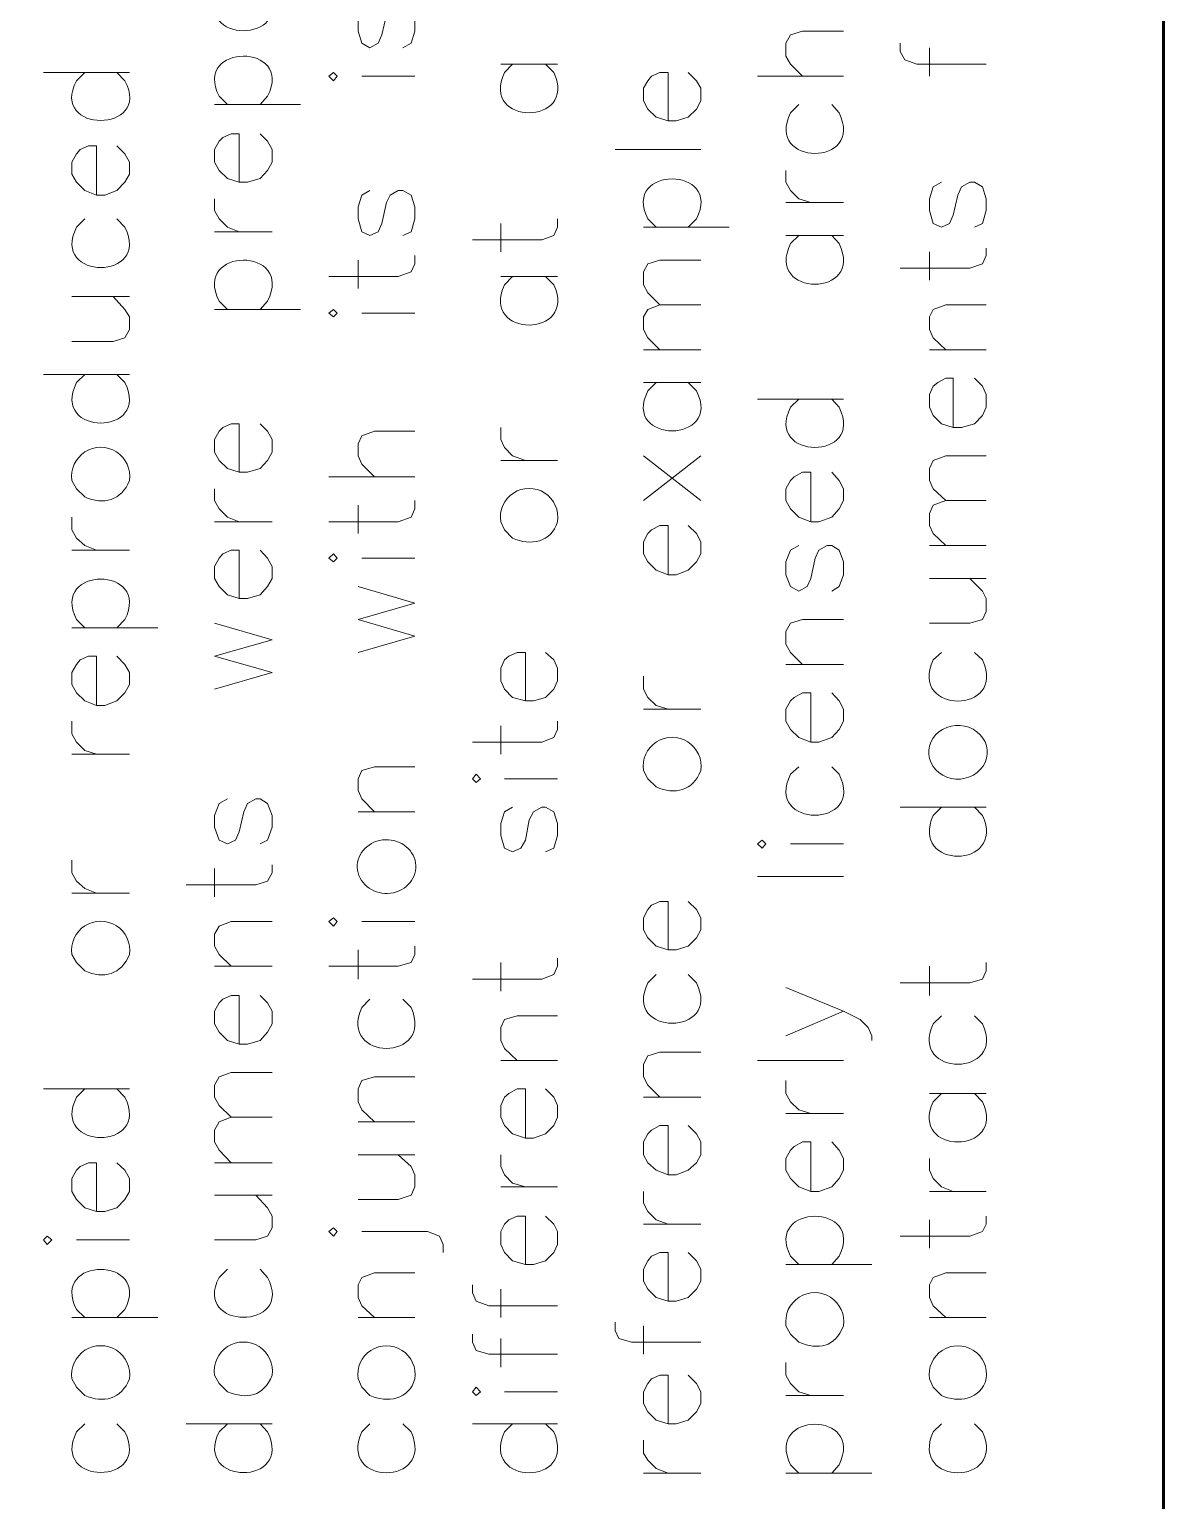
# Model space of a CAD drawing. Header units: inches. Extents: x 5 to 516, y -193 to 129.
# Drawn here: x 140.64 to 144.77, y 31.83 to 37.19 of the extents above; entities that cross this region are included whole.
import ezdxf

# ---------------------------------------------------------------- set-up
doc = ezdxf.new("R2010")
doc.units = ezdxf.units.IN
doc.header["$MEASUREMENT"] = 0
doc.layers.add('PDF_Geometry', color=7, linetype='Continuous')

msp = doc.modelspace()

# ---------------------------------------------------------------- linework, layer by layer
at = {"layer": 'PDF_Geometry', "lineweight": 60}
msp.add_lwpolyline([(144.7703083, 5.7343364), (144.7703083, 95.731007), (9.7736341, 95.731007), (9.7736341, 5.7343364)], dxfattribs=at)
at = {"layer": 'PDF_Geometry', "lineweight": 15}
for points in [[(141.8769746, 37.2910033), (141.8469746, 37.2776699), (141.8336413, 37.2310033), (141.8336413, 37.1876699), (141.8469746, 37.1443366), (141.8769746, 37.1276699), (141.9069746, 37.1443366), (141.920308, 37.1743366), (141.9369746, 37.2476699), (141.950308, 37.2776699), (141.980308, 37.2910033), (141.9969746, 37.2910033), (142.0269746, 37.2776699), (142.040308, 37.2310033), (142.040308, 37.1876699), (142.0269746, 37.1443366), (141.9969746, 37.1276699)], [(143.4536408, 37.0243373), (143.4103075, 37.0676706), (143.3936408, 37.0976706), (143.3936408, 37.1443373), (143.4103075, 37.1743373), (143.4536408, 37.1876706), (143.6036409, 37.1876706)], [(143.8103083, 37.1443358), (143.8103083, 37.1143358), (143.826975, 37.0843358), (143.8703083, 37.0676691), (144.1236416, 37.0676691)], [(143.9169749, 37.0243373), (143.9169749, 37.1276706)], [(142.3536414, 37.0676688), (142.5603081, 37.0676688)], [(142.3969747, 37.0676688), (142.3669747, 37.0376688)], [(142.5469747, 37.0376688), (142.5169747, 37.0676688)], [(140.6869746, 37.0376701), (141.000308, 37.0376701)], [(140.8369745, 37.0376701), (140.8069745, 37.00767)], [(140.9836412, 37.00767), (140.9536412, 37.0376701)], [(141.8469742, 37.0243373), (142.0403075, 37.0243373)], [(142.9636413, 36.8610004), (142.9636413, 37.0376671), (142.9336412, 37.0376671), (142.9036412, 37.0243337), (142.8903079, 37.0076671), (142.8736412, 36.9810004), (142.8736412, 36.9343337), (142.8903079, 36.9043337), (142.9203079, 36.8743337), (142.9636413, 36.8610004), (142.9936413, 36.8610004), (143.0369746, 36.8743337), (143.0669746, 36.9043337), (143.0836413, 36.9343337), (143.0836413, 36.9810004), (143.0669746, 37.0076671), (143.0369746, 37.0376671)], [(143.2903082, 37.0243373), (143.6036416, 37.0243373)], [(141.3569746, 36.9210013), (141.3269746, 36.9510013)], [(141.5036412, 36.9510013), (141.4769746, 36.9210013)], [(141.3103081, 36.9210013), (141.6236414, 36.9210013)], [(143.4403081, 36.9210013), (143.4103081, 36.8910013)], [(143.5869747, 36.8910013), (143.5603081, 36.9210013)], [(141.4003078, 36.6376693), (141.4003078, 36.814336), (141.3703078, 36.814336), (141.3403078, 36.8010027), (141.3269745, 36.7876694), (141.3103078, 36.7576694), (141.3103078, 36.7110027), (141.3269745, 36.6810027), (141.3569745, 36.6510027), (141.4003078, 36.6376693), (141.4303078, 36.6376693), (141.4769745, 36.6510027), (141.5036412, 36.6810027), (141.5203078, 36.7110027), (141.5203078, 36.7576694), (141.5036412, 36.7876694), (141.4769745, 36.814336)], [(140.8803078, 36.5910012), (140.8803078, 36.7710012), (140.8503077, 36.7710012), (140.8203077, 36.7576679), (140.8069744, 36.7410012), (140.7903077, 36.7110012), (140.7903077, 36.6676679), (140.8069744, 36.6376678), (140.8369744, 36.6076678), (140.8803078, 36.5910012), (140.9103078, 36.5910012), (140.9536411, 36.6076678), (140.9836411, 36.6376678), (141.0003078, 36.6676679), (141.0003078, 36.7110012), (140.9836411, 36.7410012), (140.9536411, 36.7710012)], [(142.7703081, 36.7576679), (143.0836415, 36.7576679)], [(143.4836413, 36.5643356), (143.440308, 36.5776689), (143.410308, 36.6076689), (143.3936413, 36.6376689), (143.3936413, 36.6810023)], [(143.9603081, 36.6376693), (143.9303081, 36.6210027), (143.9169748, 36.5776693), (143.9169748, 36.534336), (143.9303081, 36.4876693), (143.9603081, 36.474336), (143.9903081, 36.4876693), (144.0036415, 36.5176693), (144.0203081, 36.5910027), (144.0336415, 36.6210027), (144.0636415, 36.6376693), (144.0803081, 36.6376693), (144.1103081, 36.6210027), (144.1236415, 36.5776693), (144.1236415, 36.534336), (144.1103081, 36.4876693), (144.0803081, 36.474336)], [(141.4003078, 36.4576699), (141.3569745, 36.4743365), (141.3269745, 36.5043365), (141.3103078, 36.5343365), (141.3103078, 36.5776699)], [(141.8769746, 36.6076706), (141.8469746, 36.5910039), (141.8336413, 36.5476706), (141.8336413, 36.5043372), (141.8469746, 36.4576705), (141.8769746, 36.4443372), (141.9069746, 36.4576705), (141.920308, 36.4876705), (141.9369746, 36.5643372), (141.950308, 36.5910039), (141.980308, 36.6076706), (141.9969746, 36.6076706), (142.0269746, 36.5910039), (142.040308, 36.5476706), (142.040308, 36.5043372), (142.0269746, 36.4576705), (141.9969746, 36.4443372)], [(143.3936416, 36.5643356), (143.6036416, 36.5643356)], [(140.8369745, 36.5043346), (140.8069745, 36.4743346)], [(140.9836412, 36.4743346), (140.9536412, 36.5043346)], [(142.2503081, 36.4276677), (142.5036414, 36.4276677), (142.5469748, 36.4443344), (142.5603081, 36.4743344), (142.5603081, 36.5043344)], [(142.920308, 36.4743359), (142.890308, 36.5043359)], [(143.0669747, 36.5043359), (143.0369747, 36.4743359)], [(141.3103081, 36.4576699), (141.5203081, 36.4576699)], [(142.3536414, 36.3843361), (142.3536414, 36.4876695)], [(142.8736415, 36.4743359), (143.1869749, 36.4743359)], [(143.3936416, 36.4443337), (143.6036416, 36.4443337)], [(143.4403081, 36.4443337), (143.4103081, 36.4143337)], [(143.5869747, 36.4143337), (143.5603081, 36.4443337)], [(143.8103083, 36.3243352), (144.0636416, 36.3243352), (144.1103083, 36.3410018), (144.1236416, 36.3710018), (144.1236416, 36.3976685)], [(141.7269748, 36.2943364), (141.9803081, 36.2943364), (142.0269748, 36.3110031), (142.0403081, 36.3410031), (142.0403081, 36.3710031)], [(141.8336414, 36.2510014), (141.8336414, 36.3543348)], [(142.9336416, 36.1910039), (142.8903083, 36.2343372), (142.8736416, 36.2643372), (142.8736416, 36.3110039), (142.8903083, 36.3410039), (142.9336416, 36.3543372), (143.0836416, 36.3543372)], [(143.9169749, 36.2810036), (143.9169749, 36.3843369)], [(142.3536414, 36.2943364), (142.5603081, 36.2943364)], [(142.3969747, 36.2943364), (142.3669747, 36.2643364)], [(142.5469747, 36.2643364), (142.5169747, 36.2943364)], [(140.790308, 36.2210026), (141.000308, 36.2210026)], [(140.790308, 36.0576692), (140.940308, 36.0576692), (140.9836414, 36.0710025), (141.000308, 36.1010025), (141.000308, 36.1476692), (140.9836414, 36.1743358), (140.940308, 36.2210025)], [(141.3569746, 36.1743345), (141.3269746, 36.2043345)], [(141.5036412, 36.2043345), (141.4769746, 36.1743345)], [(142.9336416, 36.027667), (142.8903083, 36.0710003), (142.8736416, 36.1010003), (142.8736416, 36.147667), (142.8903083, 36.1743337), (142.9336416, 36.1910003), (143.0836416, 36.1910003)], [(143.976975, 36.027667), (143.9303083, 36.0710003), (143.916975, 36.1010003), (143.916975, 36.147667), (143.9303083, 36.1743337), (143.976975, 36.1910003), (144.1236416, 36.1910003)], [(141.3103081, 36.1743345), (141.6236414, 36.1743345)], [(141.8469742, 36.1610017), (142.0403075, 36.1610017)], [(142.8736415, 36.027667), (143.0836415, 36.027667)], [(143.9169749, 36.027667), (144.1236415, 36.027667)], [(140.6869746, 35.9376673), (141.000308, 35.9376673)], [(140.8369745, 35.9376673), (140.8069745, 35.9076672)], [(140.9836412, 35.9076672), (140.9536412, 35.9376673)], [(144.0036414, 35.744335), (144.0036414, 35.924335), (143.9769747, 35.924335), (143.9469747, 35.9076683), (143.9303081, 35.894335), (143.9169747, 35.864335), (143.9169747, 35.8176683), (143.9303081, 35.7876683), (143.9603081, 35.7576683), (144.0036414, 35.744335), (144.0336414, 35.744335), (144.0803081, 35.7576683), (144.1103081, 35.7876683), (144.1236414, 35.8176683), (144.1236414, 35.864335), (144.1103081, 35.894335), (144.0803081, 35.924335)], [(142.8736415, 35.9076685), (143.0836415, 35.9076685)], [(142.920308, 35.9076685), (142.890308, 35.8776685)], [(143.0669747, 35.8776685), (143.0369747, 35.9076685)], [(143.2903082, 35.8476675), (143.6036416, 35.8476675)], [(143.4403081, 35.8476675), (143.4103081, 35.8176675)], [(143.5869747, 35.8176675), (143.5603081, 35.8476675)], [(141.4003078, 35.5810015), (141.4003078, 35.7576682), (141.3703078, 35.7576682), (141.3403078, 35.7443349), (141.3269745, 35.7310015), (141.3103078, 35.7010015), (141.3103078, 35.6543348), (141.3269745, 35.6243348), (141.3569745, 35.5943348), (141.4003078, 35.5810015), (141.4303078, 35.5810015), (141.4769745, 35.5943348), (141.5036412, 35.6243348), (141.5203078, 35.6543348), (141.5203078, 35.7010015), (141.5036412, 35.7310015), (141.4769745, 35.7576682)], [(141.8936415, 35.5643355), (141.8469748, 35.6110022), (141.8336415, 35.6410022), (141.8336415, 35.6843355), (141.8469748, 35.7143355), (141.8936415, 35.7310022), (142.0403081, 35.7310022)], [(142.4436412, 35.6243365), (142.3969745, 35.6410031), (142.3669745, 35.6710031), (142.3536412, 35.7010031), (142.3536412, 35.7443365)], [(142.3536414, 35.6243365), (142.5603081, 35.6243365)], [(142.8736415, 35.6410025), (143.0836415, 35.4776691)], [(142.8736415, 35.477669), (143.0836415, 35.6410023)], [(143.976975, 35.477669), (143.9303083, 35.5210023), (143.916975, 35.5510023), (143.916975, 35.5943357), (143.9303083, 35.6243357), (143.976975, 35.6410023), (144.1236416, 35.6410023)], [(141.7269748, 35.5643355), (142.0403081, 35.5643355)], [(143.4836413, 35.401002), (143.4836413, 35.581002), (143.4536413, 35.581002), (143.4236413, 35.5643354), (143.410308, 35.551002), (143.3936413, 35.521002), (143.3936413, 35.4776687), (143.410308, 35.4476687), (143.440308, 35.4176687), (143.4836413, 35.401002), (143.5136413, 35.401002), (143.560308, 35.4176687), (143.5869747, 35.4476687), (143.6036413, 35.4776687), (143.6036413, 35.521002), (143.5869747, 35.551002), (143.560308, 35.581002)], [(141.4003078, 35.401002), (141.3569745, 35.4176687), (141.3269745, 35.4476687), (141.3103078, 35.4776687), (141.3103078, 35.521002)], [(141.7269748, 35.401002), (141.9803081, 35.401002), (142.0269748, 35.4176687), (142.0403081, 35.4476687), (142.0403081, 35.4776687)], [(141.8336414, 35.3576705), (141.8336414, 35.4610038)], [(143.976975, 35.3143355), (143.9303083, 35.3576688), (143.916975, 35.3876688), (143.916975, 35.4310022), (143.9303083, 35.4610022), (143.976975, 35.4776688), (144.1236416, 35.4776688)], [(140.8803078, 35.2976695), (140.8369744, 35.3143362), (140.8069744, 35.3410028), (140.7903077, 35.3710028), (140.7903077, 35.4176695)], [(141.3103081, 35.401002), (141.5203081, 35.401002)], [(142.9636413, 35.2076698), (142.9636413, 35.3876698), (142.9336412, 35.3876698), (142.9036412, 35.3710031), (142.8903079, 35.3576698), (142.8736412, 35.3276698), (142.8736412, 35.2843364), (142.8903079, 35.2543364), (142.9203079, 35.2243364), (142.9636413, 35.2076698), (142.9936413, 35.2076698), (143.0369746, 35.2243364), (143.0669746, 35.2543364), (143.0836413, 35.2843364), (143.0836413, 35.3276698), (143.0669746, 35.3576698), (143.0369746, 35.3876698)], [(140.790308, 35.2976695), (141.000308, 35.2976695)], [(141.4003078, 35.1210032), (141.4003078, 35.2976699), (141.3703078, 35.2976699), (141.3403078, 35.2843366), (141.3269745, 35.2676699), (141.3103078, 35.2376699), (141.3103078, 35.1943366), (141.3269745, 35.1643366), (141.3569745, 35.1343366), (141.4003078, 35.1210032), (141.4303078, 35.1210032), (141.4769745, 35.1343366), (141.5036412, 35.1643366), (141.5203078, 35.1943366), (141.5203078, 35.2376699), (141.5036412, 35.2676699), (141.4769745, 35.2976699)], [(143.4403081, 35.3143355), (143.4103081, 35.2976688), (143.3936414, 35.2543355), (143.3936414, 35.2076688), (143.4103081, 35.1643355), (143.4403081, 35.1476688), (143.4703081, 35.1643355), (143.4836414, 35.1943355), (143.5003081, 35.2676688), (143.5136414, 35.2976688), (143.5436414, 35.3143355), (143.5603081, 35.3143355), (143.5869747, 35.2976688), (143.6036414, 35.2543355), (143.6036414, 35.2076688), (143.5869747, 35.1643355), (143.5603081, 35.1476688)], [(143.9169749, 35.3143355), (144.1236415, 35.3143355)], [(141.8469742, 35.2676707), (142.0403075, 35.2676707)], [(141.8336414, 34.9243344), (142.040308, 34.9843344), (141.8336414, 35.0443344), (142.040308, 35.1043344), (141.8336414, 35.1643344)], [(143.9169749, 35.0310035), (144.0636415, 35.0310035), (144.1103082, 35.0443368), (144.1236415, 35.0743368), (144.1236415, 35.1210035), (144.1103082, 35.1476702), (144.0636415, 35.1943368)], [(143.9169749, 35.1943336), (144.1236415, 35.1943336)], [(140.790308, 35.0143341), (141.1036414, 35.0143341)], [(140.8369745, 35.0143341), (140.8069745, 35.0443341)], [(140.9836412, 35.0443341), (140.9536412, 35.0143341)], [(141.3103081, 34.7910031), (141.5203081, 34.8510031), (141.3103081, 34.9110031), (141.5203081, 34.9710031), (141.3103081, 35.0310031)], [(143.4536408, 34.8810028), (143.4103075, 34.9243361), (143.3936408, 34.9543361), (143.3936408, 35.0010028), (143.4103075, 35.0310028), (143.4536408, 35.0443362), (143.6036409, 35.0443362)], [(140.8803078, 34.7310021), (140.8803078, 34.9110021), (140.8503077, 34.9110021), (140.8203077, 34.8976688), (140.8069744, 34.8810021), (140.7903077, 34.8510021), (140.7903077, 34.8076688), (140.8069744, 34.7776688), (140.8369744, 34.7476688), (140.8803078, 34.7310021), (140.9103078, 34.7310021), (140.9536411, 34.7476688), (140.9836411, 34.7776688), (141.0003078, 34.8076688), (141.0003078, 34.8510021), (140.9836411, 34.8810021), (140.9536411, 34.9110021)], [(142.4436412, 34.7476681), (142.4436412, 34.9243348), (142.4136412, 34.9243348), (142.3836412, 34.9110015), (142.3669745, 34.8976681), (142.3536412, 34.8676681), (142.3536412, 34.8210014), (142.3669745, 34.7910014), (142.3969745, 34.7610014), (142.4436412, 34.7476681), (142.4736412, 34.7476681), (142.5169745, 34.7610014), (142.5469745, 34.7910014), (142.5603079, 34.8210014), (142.5603079, 34.8676681), (142.5469745, 34.8976681), (142.5169745, 34.9243348)], [(143.9603081, 34.9243344), (143.9303081, 34.8976677)], [(144.1103081, 34.8976677), (144.0803081, 34.9243344)], [(143.3936416, 34.8810028), (143.6036416, 34.8810028)], [(142.9636413, 34.7176693), (142.9203079, 34.7310027), (142.8903079, 34.7610027), (142.8736412, 34.7910027), (142.8736412, 34.8376693)], [(143.4836413, 34.5976674), (143.4836413, 34.7776674), (143.4536413, 34.7776674), (143.4236413, 34.7610008), (143.410308, 34.7476674), (143.3936413, 34.7176674), (143.3936413, 34.6743341), (143.410308, 34.6443341), (143.440308, 34.6143341), (143.4836413, 34.5976674), (143.5136413, 34.5976674), (143.560308, 34.6143341), (143.5869747, 34.6443341), (143.6036413, 34.6743341), (143.6036413, 34.7176674), (143.5869747, 34.7476674), (143.560308, 34.7776674)], [(142.8736415, 34.7176693), (143.0836415, 34.7176693)], [(140.8803078, 34.5543358), (140.8369744, 34.5676692), (140.8069744, 34.5976692), (140.7903077, 34.6276692), (140.7903077, 34.6743359)], [(142.2503081, 34.5976674), (142.5036414, 34.5976674), (142.5469748, 34.6143341), (142.5603081, 34.6443341), (142.5603081, 34.6743341)], [(142.3536414, 34.5543358), (142.3536414, 34.6576692)], [(140.790308, 34.5543358), (141.000308, 34.5543358)], [(141.8936415, 34.3443342), (141.8469748, 34.3910009), (141.8336415, 34.4210009), (141.8336415, 34.4643342), (141.8469748, 34.4943342), (141.8936415, 34.5076675), (142.0403081, 34.5076675)], [(143.4403081, 34.5076677), (143.4103081, 34.481001)], [(143.5869747, 34.481001), (143.5603081, 34.5076677)], [(142.3669742, 34.4643361), (142.5603076, 34.4643361)], [(141.3569746, 34.3910024), (141.3269746, 34.3743357), (141.3103079, 34.3310024), (141.3103079, 34.287669), (141.3269746, 34.2410023), (141.3569746, 34.227669), (141.3869746, 34.2410023), (141.4003079, 34.2710023), (141.4169746, 34.3443357), (141.4303079, 34.3743357), (141.4603079, 34.3910024), (141.4769746, 34.3910024), (141.5036412, 34.3743357), (141.5203079, 34.3310024), (141.5203079, 34.287669), (141.5036412, 34.2410023), (141.4769746, 34.227669)], [(142.3969747, 34.3610002), (142.3669747, 34.3443335), (142.3536414, 34.3010002), (142.3536414, 34.2576668), (142.3669747, 34.2110002), (142.3969747, 34.1976668), (142.4269747, 34.2110002), (142.4436414, 34.2410002), (142.4569747, 34.3143335), (142.4736414, 34.3443335), (142.5036414, 34.3610002), (142.5169747, 34.3610002), (142.5469747, 34.3443335), (142.5603081, 34.3010002), (142.5603081, 34.2576668), (142.5469747, 34.2110002), (142.5169747, 34.1976668)], [(143.8103083, 34.3610002), (144.1236416, 34.3610002)], [(143.9603081, 34.3610002), (143.9303081, 34.3310002)], [(144.1103081, 34.3310002), (144.0803081, 34.3610002)], [(141.8336414, 34.3443342), (142.040308, 34.3443342)], [(143.4103076, 34.2276689), (143.6036409, 34.2276689)], [(140.8803078, 34.0476694), (140.8369744, 34.0643361), (140.8069744, 34.0910027), (140.7903077, 34.1210027), (140.7903077, 34.1676694)], [(141.2069747, 34.0776682), (141.4603081, 34.0776682), (141.5036414, 34.0910015), (141.5203081, 34.1210015), (141.5203081, 34.1510015)], [(141.3103081, 34.0343366), (141.3103081, 34.13767)], [(143.2903082, 34.1076704), (143.6036416, 34.1076704)], [(140.790308, 34.0476694), (141.000308, 34.0476694)], [(142.9636413, 33.841001), (142.9636413, 34.0176676), (142.9336412, 34.0176676), (142.9036412, 34.0043343), (142.8903079, 33.9876676), (142.8736412, 33.9576676), (142.8736412, 33.9143343), (142.8903079, 33.8843343), (142.9203079, 33.8543343), (142.9636413, 33.841001), (142.9936413, 33.841001), (143.0369746, 33.8543343), (143.0669746, 33.8843343), (143.0836413, 33.9143343), (143.0836413, 33.9576676), (143.0669746, 33.9876676), (143.0369746, 34.0176676)], [(141.3703073, 33.7810034), (141.326974, 33.8243367), (141.3103073, 33.8543367), (141.3103073, 33.8976701), (141.326974, 33.9276701), (141.3703073, 33.9443367), (141.5203074, 33.9443367)], [(141.8469742, 33.9443335), (142.0403075, 33.9443335)], [(141.7269748, 33.7810034), (141.9803081, 33.7810034), (142.0269748, 33.7943367), (142.0403081, 33.8243367), (142.0403081, 33.8543367)], [(141.8336414, 33.7343352), (141.8336414, 33.8410019)], [(141.3103081, 33.7810034), (141.5203081, 33.7810034)], [(142.2503081, 33.7343352), (142.5036414, 33.7343352), (142.5469748, 33.7510019), (142.5603081, 33.7810019), (142.5603081, 33.8110019)], [(142.3536414, 33.6910037), (142.3536414, 33.794337)], [(143.8103083, 33.7210024), (144.0636416, 33.7210024), (144.1103083, 33.7343358), (144.1236416, 33.7643358), (144.1236416, 33.7943358)], [(143.9169749, 33.6743343), (143.9169749, 33.781001)], [(142.920308, 33.7510012), (142.890308, 33.7210012)], [(143.0669747, 33.7210012), (143.0369747, 33.7510012)], [(141.4003078, 33.497668), (141.4003078, 33.6743347), (141.3703078, 33.6743347), (141.3403078, 33.6610014), (141.3269745, 33.647668), (141.3103078, 33.617668), (141.3103078, 33.5710013), (141.3269745, 33.5410013), (141.3569745, 33.5110013), (141.4003078, 33.497668), (141.4303078, 33.497668), (141.4769745, 33.5110013), (141.5036412, 33.5410013), (141.5203078, 33.5710013), (141.5203078, 33.617668), (141.5036412, 33.647668), (141.4769745, 33.6743347)], [(143.3936416, 33.5276668), (143.6036416, 33.6176668), (143.3936416, 33.7043335)], [(141.8769746, 33.6610015), (141.8469746, 33.6310015)], [(142.0269746, 33.6310015), (141.9969746, 33.6610015)], [(143.6036415, 33.6176699), (143.6636415, 33.5876699), (143.6936415, 33.5576699), (143.7069749, 33.5276699), (143.7069749, 33.5110032)], [(142.4136415, 33.4376671), (142.3669749, 33.4810004), (142.3536415, 33.5110004), (142.3536415, 33.5576671), (142.3669749, 33.5876671), (142.4136415, 33.6010004), (142.5603082, 33.6010004)], [(143.9603081, 33.6010039), (143.9303081, 33.5710039)], [(144.1103081, 33.5710039), (144.0803081, 33.6010039)], [(142.9336416, 33.3043357), (142.8903083, 33.3476691), (142.8736416, 33.3776691), (142.8736416, 33.4243358), (142.8903083, 33.4543358), (142.9336416, 33.4676691), (143.0836416, 33.4676691)], [(142.3536414, 33.4376671), (142.5603081, 33.4376671)], [(143.2903082, 33.4376671), (143.6036416, 33.4376671)], [(141.3703073, 33.231002), (141.326974, 33.2743353), (141.3103073, 33.3043353), (141.3103073, 33.3476687), (141.326974, 33.3776687), (141.3703073, 33.3943353), (141.5203074, 33.3943353)], [(141.8936415, 33.214336), (141.8469748, 33.2576693), (141.8336415, 33.2876693), (141.8336415, 33.334336), (141.8469748, 33.364336), (141.8936415, 33.3776694), (142.0403081, 33.3776694)], [(143.4836413, 33.2443348), (143.440308, 33.2576681), (143.410308, 33.2876681), (143.3936413, 33.3176681), (143.3936413, 33.3643348)], [(140.6869746, 33.3343345), (141.000308, 33.3343345)], [(140.8369745, 33.3343345), (140.8069745, 33.3043345)], [(140.9836412, 33.3043345), (140.9536412, 33.3343345)], [(142.4436412, 33.1543351), (142.4436412, 33.3343351), (142.4136412, 33.3343351), (142.3836412, 33.3176684), (142.3669745, 33.3043351), (142.3536412, 33.2743351), (142.3536412, 33.2310017), (142.3669745, 33.2010017), (142.3969745, 33.1710017), (142.4436412, 33.1543351), (142.4736412, 33.1543351), (142.5169745, 33.1710017), (142.5469745, 33.2010017), (142.5603079, 33.2310017), (142.5603079, 33.2743351), (142.5469745, 33.3043351), (142.5169745, 33.3343351)], [(142.8736415, 33.3043357), (143.0836415, 33.3043357)], [(143.9169749, 33.3176685), (144.1236415, 33.3176685)], [(143.9603081, 33.3176685), (143.9303081, 33.2876685)], [(144.1103081, 33.2876685), (144.0803081, 33.3176685)], [(143.3936416, 33.2443348), (143.6036416, 33.2443348)], [(141.3703073, 33.0643353), (141.326974, 33.111002), (141.3103073, 33.141002), (141.3103073, 33.1843353), (141.326974, 33.2143353), (141.3703073, 33.231002), (141.5203074, 33.231002)], [(141.8336414, 33.214336), (142.040308, 33.214336)], [(142.9636413, 33.0210004), (142.9636413, 33.2010004), (142.9336412, 33.2010004), (142.9036412, 33.1843337), (142.8903079, 33.1710004), (142.8736412, 33.1410004), (142.8736412, 33.0943337), (142.8903079, 33.0643337), (142.9203079, 33.037667), (142.9636413, 33.0210004), (142.9936413, 33.0210004), (143.0369746, 33.037667), (143.0669746, 33.0643337), (143.0836413, 33.0943337), (143.0836413, 33.1410004), (143.0669746, 33.1710004), (143.0369746, 33.2010004)], [(143.4836413, 32.9610028), (143.4836413, 33.1410028), (143.4536413, 33.1410028), (143.4236413, 33.1243361), (143.410308, 33.1110028), (143.3936413, 33.0810028), (143.3936413, 33.0376695), (143.410308, 33.0076695), (143.440308, 32.9776695), (143.4836413, 32.9610028), (143.5136413, 32.9610028), (143.560308, 32.9776695), (143.5869747, 33.0076695), (143.6036413, 33.0376695), (143.6036413, 33.0810028), (143.5869747, 33.1110028), (143.560308, 33.1410028)], [(141.8336414, 33.0943341), (142.040308, 33.0943341)], [(141.8336414, 32.9310006), (141.980308, 32.9310006), (142.0269747, 32.9476673), (142.040308, 32.9776673), (142.040308, 33.0210006), (142.0269747, 33.0510006), (141.980308, 33.094334)], [(142.4436412, 32.9776688), (142.3969745, 32.9910021), (142.3669745, 33.0210021), (142.3536412, 33.0510021), (142.3536412, 33.0943355)], [(144.0036414, 32.9610028), (143.9603081, 32.9776695), (143.9303081, 33.0076695), (143.9169747, 33.0376695), (143.9169747, 33.0810028)], [(140.8803078, 32.887669), (140.8803078, 33.0643357), (140.8503077, 33.0643357), (140.8203077, 33.0510024), (140.8069744, 33.0376691), (140.7903077, 33.0076691), (140.7903077, 32.9610024), (140.8069744, 32.9310024), (140.8369744, 32.9010024), (140.8803078, 32.887669), (140.9103078, 32.887669), (140.9536411, 32.9010024), (140.9836411, 32.9310024), (141.0003078, 32.9610024), (141.0003078, 33.0076691), (140.9836411, 33.0376691), (140.9536411, 33.0643357)], [(141.3103081, 33.0643353), (141.5203081, 33.0643353)], [(142.3536414, 32.9776688), (142.5603081, 32.9776688)], [(141.3103081, 32.94767), (141.5203081, 32.94767)], [(141.3103081, 32.7843365), (141.4603081, 32.7843365), (141.5036414, 32.7976698), (141.5203081, 32.8276699), (141.5203081, 32.8710032), (141.5036414, 32.9010032), (141.4603081, 32.9476699)], [(142.9636413, 32.8410009), (142.9203079, 32.8576675), (142.8903079, 32.8876675), (142.8736412, 32.9176676), (142.8736412, 32.9610009)], [(143.9169749, 32.9610028), (144.1236415, 32.9610028)], [(142.4436412, 32.6943334), (142.4436412, 32.8710001), (142.4136412, 32.8710001), (142.3836412, 32.8576667), (142.3669745, 32.8410001), (142.3536412, 32.8143334), (142.3536412, 32.7676667), (142.3669745, 32.7376667), (142.3969745, 32.7076667), (142.4436412, 32.6943334), (142.4736412, 32.6943334), (142.5169745, 32.7076667), (142.5469745, 32.7376667), (142.5603079, 32.7676667), (142.5603079, 32.8143334), (142.5469745, 32.8410001), (142.5169745, 32.8710001)], [(143.8103083, 32.7976693), (144.0636416, 32.7976693), (144.1103083, 32.814336), (144.1236416, 32.8410026), (144.1236416, 32.8710026)], [(141.8469742, 32.8143353), (142.0869742, 32.8143353), (142.1303075, 32.7976686), (142.1436408, 32.7676686), (142.1436408, 32.7376686)], [(142.8736415, 32.8410009), (143.0836415, 32.8410009)], [(143.9169749, 32.7543343), (143.9169749, 32.8576677)], [(140.806974, 32.7843365), (141.0003074, 32.7843365)], [(142.9636413, 32.5610021), (142.9636413, 32.7376688), (142.9336412, 32.7376688), (142.9036412, 32.7243354), (142.8903079, 32.7076688), (142.8736412, 32.6776688), (142.8736412, 32.6343354), (142.8903079, 32.6043354), (142.9203079, 32.5743354), (142.9636413, 32.5610021), (142.9936413, 32.5610021), (143.0369746, 32.5743354), (143.0669746, 32.6043354), (143.0836413, 32.6343354), (143.0836413, 32.6776688), (143.0669746, 32.7076688), (143.0369746, 32.7376688)], [(143.4403081, 32.6943334), (143.4103081, 32.7243334)], [(143.5869747, 32.7243334), (143.5603081, 32.6943334)], [(141.3569746, 32.6776674), (141.3269746, 32.6476674)], [(141.5036412, 32.6476674), (141.4769746, 32.6776674)], [(141.8936415, 32.5010011), (141.8469748, 32.5443345), (141.8336415, 32.5743345), (141.8336415, 32.6210011), (141.8469748, 32.6476678), (141.8936415, 32.6643345), (142.0403081, 32.6643345)], [(143.3936416, 32.6943334), (143.7069749, 32.6943334)], [(143.976975, 32.5010011), (143.9303083, 32.5443345), (143.916975, 32.5743345), (143.916975, 32.6210011), (143.9303083, 32.6476678), (143.976975, 32.6643345), (144.1236416, 32.6643345)], [(142.2503081, 32.621003), (142.2503081, 32.591003), (142.2636414, 32.561003), (142.3103081, 32.5443364), (142.5603081, 32.5443364)], [(142.3536414, 32.5010011), (142.3536414, 32.6043345)], [(140.790308, 32.5010011), (141.1036414, 32.5010011)], [(140.8369745, 32.5010011), (140.8069745, 32.5310011)], [(140.9836412, 32.5310011), (140.9536412, 32.5010011)], [(141.8336414, 32.5010011), (142.040308, 32.5010011)], [(142.7703081, 32.4843351), (142.7703081, 32.4543351), (142.7836415, 32.4243351), (142.8303081, 32.4110018), (143.0836415, 32.4110018)], [(143.9169749, 32.5010011), (144.1236415, 32.5010011)], [(142.2503081, 32.4410036), (142.2503081, 32.4110036), (142.2636414, 32.3810036), (142.3103081, 32.3676702), (142.5603081, 32.3676702)], [(142.8736415, 32.3676698), (142.8736415, 32.4710032)], [(142.3536414, 32.3210017), (142.3536414, 32.424335)], [(143.4836413, 32.2176691), (143.440308, 32.2310025), (143.410308, 32.2610025), (143.3936413, 32.2910025), (143.3936413, 32.3376691)], [(142.9636413, 32.1143366), (142.9636413, 32.2910033), (142.9336412, 32.2910033), (142.9036412, 32.2776699), (142.8903079, 32.2610033), (142.8736412, 32.2310033), (142.8736412, 32.1876699), (142.8903079, 32.1576699), (142.9203079, 32.1276699), (142.9636413, 32.1143366), (142.9936413, 32.1143366), (143.0369746, 32.1276699), (143.0669746, 32.1576699), (143.0836413, 32.1876699), (143.0836413, 32.2310033), (143.0669746, 32.2610033), (143.0369746, 32.2910033)], [(142.3669742, 32.2310019), (142.5603076, 32.2310019)], [(143.3936416, 32.2176691), (143.6036416, 32.2176691)], [(140.8369745, 32.1143366), (140.8069745, 32.0843366)], [(140.9836412, 32.0843366), (140.9536412, 32.1143366)], [(141.2069747, 32.1143366), (141.5203081, 32.1143366)], [(141.3569746, 32.1143366), (141.3269746, 32.0843366)], [(141.5036412, 32.0843366), (141.4769746, 32.1143366)], [(141.8769746, 32.1143366), (141.8469746, 32.0843366)], [(142.0269746, 32.0843366), (141.9969746, 32.1143366)], [(142.2503081, 32.1143366), (142.5603081, 32.1143366)], [(142.3969747, 32.1143366), (142.3669747, 32.0843366)], [(142.5469747, 32.0843366), (142.5169747, 32.1143366)], [(143.9603081, 32.1143366), (143.9303081, 32.0843366)], [(144.1103081, 32.0843366), (144.0803081, 32.1143366)], [(142.9636413, 31.9343371), (142.9203079, 31.9510038), (142.8903079, 31.9810038), (142.8736412, 32.0076705), (142.8736412, 32.0543371)], [(143.4403081, 31.9343371), (143.4103081, 31.9643371)], [(143.5869747, 31.9643371), (143.5603081, 31.9343371)], [(142.8736415, 31.9343371), (143.0836415, 31.9343371)], [(143.3936416, 31.9343371), (143.7069749, 31.9343371)]]:
    msp.add_lwpolyline(points, dxfattribs=at)
for points in [[(141.7436408, 37.0076679), (141.7569741, 37.0243345), (141.7436408, 37.0376679), (141.7269741, 37.0243345)], [(141.7436408, 36.1476689), (141.7569741, 36.1610022), (141.7436408, 36.1743356), (141.7269741, 36.1610022)], [(141.7436408, 35.2543345), (141.7569741, 35.2676679), (141.7436408, 35.2843345), (141.7269741, 35.2676679)], [(142.2636409, 34.4510033), (142.2803075, 34.4643366), (142.2636409, 34.4810033), (142.2503075, 34.4643366)], [(143.3069742, 34.2110029), (143.3203075, 34.2276696), (143.3069742, 34.2410029), (143.2903075, 34.2276696)], [(141.7436408, 33.9276675), (141.7569741, 33.9443342), (141.7436408, 33.9576675), (141.7269741, 33.9443342)], [(141.7436408, 32.7976693), (141.7569741, 32.814336), (141.7436408, 32.8276693), (141.7269741, 32.814336)], [(140.7003074, 32.7676705), (140.7169741, 32.7843372), (140.7003074, 32.7976705), (140.6869741, 32.7843372)], [(142.2636409, 32.2176691), (142.2803075, 32.2310025), (142.2636409, 32.2476691), (142.2503075, 32.2310025)]]:
    msp.add_lwpolyline(points, close=True, dxfattribs=at)
for points in [[(141.000308, 35.5510027, 1.153009687), (140.790308, 35.5510027), (140.8069747, 35.5210027), (140.8369747, 35.4910027)], [(142.5603081, 35.401002, 1.174214095), (142.3536414, 35.401002), (142.3669748, 35.371002), (142.3969748, 35.341002)], [(143.0836415, 34.4943349, 1.153009687), (142.8736415, 34.4943349), (142.8903082, 34.4643349), (142.9203082, 34.4343349)], [(141.000308, 33.824335, 1.153009687), (140.790308, 33.824335), (140.8069747, 33.794335), (140.8369747, 33.764335)], [(143.6036416, 32.4710023, 1.153009687), (143.3936416, 32.4710023), (143.4103083, 32.4410023), (143.4403083, 32.4110023)], [(141.000308, 32.2776667, 1.153009687), (140.790308, 32.2776667), (140.8069747, 32.2476667), (140.8369747, 32.2176667)], [(141.5203081, 32.2910029, 1.153009687), (141.3103081, 32.2910029), (141.3269748, 32.2610029), (141.3569748, 32.2310029)], [(142.040308, 32.2776667, 1.169547598), (141.8336414, 32.2776667), (141.8469747, 32.2476667), (141.8769747, 32.2176667)], [(144.1236415, 32.2776667, 1.169547598), (143.9169749, 32.2776667), (143.9303082, 32.2476667), (143.9603082, 32.2176667)]]:
    msp.add_lwpolyline(points, format="xyb", dxfattribs=at)
for centre, major_axis, start_param, end_param in [((144.0207195, 34.5610032), (0.1068329, 0), 3.382181794, 9.665367102), ((141.937386, 34.1443365), (-0.10681, 0), 0.240588537, 6.523773844)]:
    msp.add_ellipse(centre, major_axis=major_axis, ratio=0.916729461, start_param=start_param, end_param=end_param, dxfattribs=at)
for points in [[(141.3269746, 37.3376702), (141.2251968, 37.1416702), (141.6059746, 37.1397813), (141.5036412, 37.3376702)], [(141.3269746, 36.9510013), (141.2280301, 37.1445569), (141.6030301, 37.1469458), (141.5036412, 36.9510013)], [(140.8069745, 37.00767), (140.7045856, 36.8145034), (141.0860301, 36.8145034), (140.9836412, 37.00767)], [(142.3669747, 37.0376688), (142.2764747, 36.8420577), (142.6374747, 36.8417244), (142.5469747, 37.0376688)], [(143.4103081, 36.8910013), (143.313308, 36.6947235), (143.6843636, 36.6920013), (143.5869747, 36.8910013)], [(142.890308, 36.5043359), (142.7907524, 36.6985025), (143.1665302, 36.6985025), (143.0669747, 36.5043359)], [(140.8069745, 36.4743346), (140.7089189, 36.2775568), (141.0816967, 36.2775568), (140.9836412, 36.4743346)], [(141.3269746, 36.2043345), (141.2265857, 36.4024456), (141.6045301, 36.4048345), (141.5036412, 36.2043345)], [(143.4103081, 36.4143337), (143.3135858, 36.2180559), (143.6842525, 36.2158337), (143.5869747, 36.4143337)], [(142.3669747, 36.2643364), (142.2765303, 36.0687253), (142.6374747, 36.0683919), (142.5469747, 36.2643364)], [(140.8069745, 35.9076672), (140.7090856, 35.7111117), (141.0814745, 35.7111117), (140.9836412, 35.9076672)], [(142.890308, 35.8776685), (142.7907524, 35.6835018), (143.1665302, 35.6835018), (143.0669747, 35.8776685)], [(143.4103081, 35.8176675), (143.3113636, 35.6241119), (143.6863636, 35.6217231), (143.5869747, 35.8176675)], [(140.8369747, 35.4910027), (140.9055302, 35.4606138), (140.9703636, 35.4771694), (141.000308, 35.5510027)], [(142.3969748, 35.341002), (142.4610303, 35.3123909), (142.5387526, 35.3242798), (142.5603081, 35.401002)], [(140.8069745, 35.0443341), (140.7089189, 35.2411119), (141.0816967, 35.2411119), (140.9836412, 35.0443341)], [(143.9303081, 34.8976677), (143.8382526, 34.6971677), (144.2023637, 34.697501), (144.1103081, 34.8976677)], [(142.9203082, 34.4343349), (142.9888082, 34.403946), (143.0536971, 34.4205015), (143.0836415, 34.4943349)], [(143.4103081, 34.481001), (143.3099192, 34.2828899), (143.6878636, 34.280501), (143.5869747, 34.481001)], [(143.9303081, 34.3310002), (143.8423081, 34.1321113), (144.1982526, 34.1326113), (144.1103081, 34.3310002)], [(140.8369747, 33.764335), (140.9055302, 33.7339461), (140.9703636, 33.7505016), (141.000308, 33.824335)], [(142.890308, 33.7210012), (142.7924746, 33.5244456), (143.164808, 33.5244456), (143.0669747, 33.7210012)], [(141.8469746, 33.6310015), (141.7589746, 33.4321126), (142.1149191, 33.4326126), (142.0269746, 33.6310015)], [(143.9303081, 33.5710039), (143.8398081, 33.3750595), (144.2007526, 33.3753928), (144.1103081, 33.5710039)], [(140.8069745, 33.3043345), (140.7091411, 33.1077789), (141.0814745, 33.1077789), (140.9836412, 33.3043345)], [(143.9303081, 33.2876685), (143.8398081, 33.0917241), (144.2007526, 33.0920574), (144.1103081, 33.2876685)], [(143.4103081, 32.7243334), (143.3114192, 32.917889), (143.6863636, 32.9202778), (143.5869747, 32.7243334)], [(140.8069745, 32.5310011), (140.7074189, 32.7251678), (141.0831967, 32.7251678), (140.9836412, 32.5310011)], [(141.3269746, 32.6476674), (141.2261968, 32.4545007), (141.6050301, 32.4526118), (141.5036412, 32.6476674)], [(143.4403083, 32.4110023), (143.5122527, 32.3823912), (143.5718638, 32.392669), (143.6036416, 32.4710023)], [(140.8369747, 32.2176667), (140.9055302, 32.1872778), (140.9703636, 32.2038333), (141.000308, 32.2776667)], [(141.3569748, 32.2310029), (141.4289192, 32.2023918), (141.4885859, 32.2126695), (141.5203081, 32.2910029)], [(141.8769747, 32.2176667), (141.938808, 32.1881667), (142.0207525, 32.2024445), (142.040308, 32.2776667)], [(143.9603082, 32.2176667), (144.0221415, 32.1881667), (144.104086, 32.2024445), (144.1236415, 32.2776667)], [(143.4103081, 31.9643371), (143.3135858, 32.1606149), (143.6842525, 32.1628371), (143.5869747, 31.9643371)], [(140.8069745, 32.0843366), (140.7089189, 31.8875588), (141.0816967, 31.8875588), (140.9836412, 32.0843366)], [(141.3269746, 32.0843366), (141.2299745, 31.8880588), (141.6010301, 31.8853366), (141.5036412, 32.0843366)], [(141.8469746, 32.0843366), (141.757808, 31.8856144), (142.1160858, 31.8861144), (142.0269746, 32.0843366)], [(142.3669747, 32.0843366), (142.2778636, 31.8861144), (142.6361414, 31.8856144), (142.5469747, 32.0843366)], [(143.9303081, 32.0843366), (143.8411415, 31.8856144), (144.1994193, 31.8861144), (144.1103081, 32.0843366)]]:
    msp.add_open_spline(points, degree=3, dxfattribs=at)

doc.saveas('drawing.dxf')
